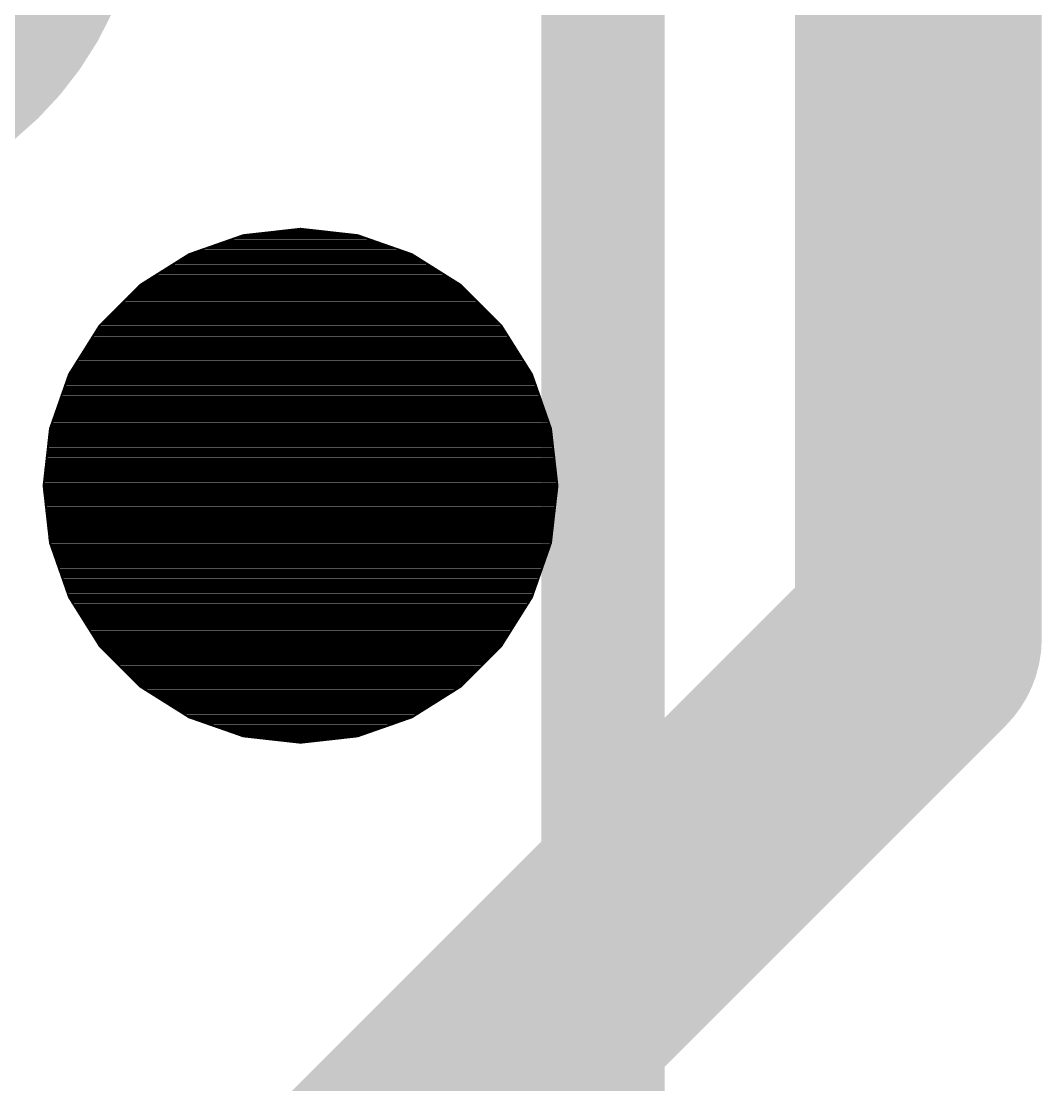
# Model space of a CAD drawing. Extents: x -41 to 66, y -18 to 51.
# Drawn here: x 17.911 to 19.172, y 7.039 to 8.353 of the extents above; entities that cross this region are included whole.
import ezdxf

# ---------------------------------------------------------------- set-up
doc = ezdxf.new("R2010")
doc.units = 0
for name, color, linetype in [('1', 12, 'CONTINUOUS'), ('16', 132, 'CONTINUOUS'), ('22', 40, 'CONTINUOUS')]:
    doc.layers.add(name, color=color, linetype=linetype)

msp = doc.modelspace()

# ---------------------------------------------------------------- linework, layer by layer
at = {"layer": '1', "const_width": 0.1524}
msp.add_lwpolyline([(18.63, 8.89), (18.63, 6.008)], dxfattribs=at)
at = {"layer": '16', "const_width": 0.3048}
for points in [[(19.0199, 9.21), (19.0199, 7.5899)], [(19.0199, 7.5899), (17.78, 6.35)]]:
    msp.add_lwpolyline(points, dxfattribs=at)
at = {"layer": '16', "const_width": 0.1524}
for points in [[(19.0738, 7.536, 1), (18.966, 7.6438)], [(18.9437, 7.5899, 1), (19.0961, 7.5899)]]:
    msp.add_lwpolyline(points, format="xyb", dxfattribs=at)
at = {"layer": '22'}
for points, const_width in [([(17.5768, 8.2137, 0.4145), (17.9578, 8.4947)], 0.2032), ([(18.2401, 8.0951, 1), (18.2401, 8.0938)], 0.0013), ([(18.2563, 8.0969, 1), (18.2562, 8.0956)], 0.0013), ([(18.2563, 8.0956, 1), (18.2562, 8.0969)], 0.0013), ([(18.2724, 8.0938, 1), (18.2724, 8.0951)], 0.0013), ([(18.1668, 8.0824, 1), (18.1668, 8.0811)], 0.0013), ([(18.1741, 8.0849, 1), (18.1741, 8.0836)], 0.0013), ([(18.1814, 8.0874, 1), (18.1814, 8.0862)], 0.0013), ([(18.1855, 8.0889, 1), (18.1857, 8.0877)], 0.0013), ([(18.1858, 8.0877, 1), (18.1854, 8.0889)], 0.0013), ([(18.195, 8.09, 1), (18.195, 8.0887)], 0.0013), ([(18.2176, 8.0925, 1), (18.2176, 8.0913)], 0.0013), ([(18.2949, 8.0913, 1), (18.2949, 8.0925)], 0.0013), ([(18.3175, 8.0887, 1), (18.3175, 8.09)], 0.0013), ([(18.3271, 8.0889, 1), (18.3267, 8.0877)], 0.0013), ([(18.3268, 8.0877, 1), (18.327, 8.0889)], 0.0013), ([(18.3311, 8.0862, 1), (18.3311, 8.0874)], 0.0013), ([(18.3384, 8.0836, 1), (18.3384, 8.0849)], 0.0013), ([(18.3456, 8.0811, 1), (18.3456, 8.0824)], 0.0013), ([(18.1233, 8.0671, 1), (18.1233, 8.0658)], 0.0013), ([(18.1305, 8.0697, 1), (18.1305, 8.0684)], 0.0013), ([(18.1378, 8.0722, 1), (18.1378, 8.0709)], 0.0013), ([(18.1451, 8.0747, 1), (18.1451, 8.0735)], 0.0013), ([(18.1523, 8.0773, 1), (18.1523, 8.076)], 0.0013), ([(18.1596, 8.0798, 1), (18.1596, 8.0786)], 0.0013), ([(18.3529, 8.0786, 1), (18.3529, 8.0798)], 0.0013), ([(18.3602, 8.076, 1), (18.3602, 8.0773)], 0.0013), ([(18.3674, 8.0735, 1), (18.3674, 8.0747)], 0.0013), ([(18.3747, 8.0709, 1), (18.3747, 8.0722)], 0.0013), ([(18.382, 8.0684, 1), (18.382, 8.0697)], 0.0013), ([(18.3892, 8.0658, 1), (18.3892, 8.0671)], 0.0013), ([(18.1009, 8.0544, 1), (18.1009, 8.0531)], 0.0013), ([(18.105, 8.057, 1), (18.105, 8.0557)], 0.0013), ([(18.109, 8.0595, 1), (18.109, 8.0582)], 0.0013), ([(18.1131, 8.062, 1), (18.1131, 8.0608)], 0.0013), ([(18.1171, 8.0646, 1), (18.1171, 8.0633)], 0.0013), ([(18.1183, 8.0654, 1), (18.1187, 8.0642)], 0.0013), ([(18.1188, 8.0643, 1), (18.1182, 8.0653)], 0.0013), ([(18.3943, 8.0653, 1), (18.3937, 8.0643)], 0.0013), ([(18.3938, 8.0642, 1), (18.3942, 8.0654)], 0.0013), ([(18.3954, 8.0633, 1), (18.3954, 8.0646)], 0.0013), ([(18.3994, 8.0608, 1), (18.3994, 8.062)], 0.0013), ([(18.4035, 8.0582, 1), (18.4035, 8.0595)], 0.0013), ([(18.4075, 8.0557, 1), (18.4075, 8.057)], 0.0013), ([(18.4116, 8.0531, 1), (18.4116, 8.0544)], 0.0013), ([(18.0807, 8.0417, 1), (18.0807, 8.0404)], 0.0013), ([(18.0848, 8.0443, 1), (18.0848, 8.043)], 0.0013), ([(18.0888, 8.0468, 1), (18.0888, 8.0455)], 0.0013), ([(18.0929, 8.0493, 1), (18.0929, 8.0481)], 0.0013), ([(18.0969, 8.0519, 1), (18.0969, 8.0506)], 0.0013), ([(18.4156, 8.0506, 1), (18.4156, 8.0519)], 0.0013), ([(18.4196, 8.0481, 1), (18.4196, 8.0493)], 0.0013), ([(18.4237, 8.0455, 1), (18.4237, 8.0468)], 0.0013), ([(18.4277, 8.043, 1), (18.4277, 8.0443)], 0.0013), ([(18.4318, 8.0404, 1), (18.4318, 8.0417)], 0.0013), ([(18.0587, 8.0265, 1), (18.0578, 8.0274)], 0.0013), ([(18.0605, 8.029, 1), (18.0605, 8.0277)], 0.0013), ([(18.0646, 8.0316, 1), (18.0646, 8.0303)], 0.0013), ([(18.0686, 8.0341, 1), (18.0686, 8.0328)], 0.0013), ([(18.0726, 8.0366, 1), (18.0726, 8.0354)], 0.0013), ([(18.0767, 8.0392, 1), (18.0767, 8.0379)], 0.0013), ([(18.4358, 8.0379, 1), (18.4358, 8.0392)], 0.0013), ([(18.4399, 8.0354, 1), (18.4399, 8.0366)], 0.0013), ([(18.4439, 8.0328, 1), (18.4439, 8.0341)], 0.0013), ([(18.4479, 8.0303, 1), (18.4479, 8.0316)], 0.0013), ([(18.452, 8.0277, 1), (18.452, 8.029)], 0.0013), ([(18.4547, 8.0274, 1), (18.4538, 8.0265)], 0.0013), ([(18.047, 8.0163, 1), (18.047, 8.015)], 0.0013), ([(18.0495, 8.0188, 1), (18.0495, 8.0176)], 0.0013), ([(18.0521, 8.0214, 1), (18.0521, 8.0201)], 0.0013), ([(18.0546, 8.0239, 1), (18.0546, 8.0227)], 0.0013), ([(18.0571, 8.0265, 1), (18.0571, 8.0252)], 0.0013), ([(18.058, 8.0275, 1), (18.0586, 8.0264)], 0.0013), ([(18.4539, 8.0264, 1), (18.4545, 8.0275)], 0.0013), ([(18.4554, 8.0252, 1), (18.4554, 8.0265)], 0.0013), ([(18.4579, 8.0227, 1), (18.4579, 8.0239)], 0.0013), ([(18.4604, 8.0201, 1), (18.4604, 8.0214)], 0.0013), ([(18.463, 8.0176, 1), (18.463, 8.0188)], 0.0013), ([(18.4655, 8.015, 1), (18.4655, 8.0163)], 0.0013), ([(18.0343, 8.0036, 1), (18.0343, 8.0023)], 0.0013), ([(18.0368, 8.0061, 1), (18.0368, 8.0049)], 0.0013), ([(18.0394, 8.0087, 1), (18.0394, 8.0074)], 0.0013), ([(18.0419, 8.0112, 1), (18.0419, 8.01)], 0.0013), ([(18.0444, 8.0138, 1), (18.0444, 8.0125)], 0.0013), ([(18.4681, 8.0125, 1), (18.4681, 8.0138)], 0.0013), ([(18.4706, 8.01, 1), (18.4706, 8.0112)], 0.0013), ([(18.4731, 8.0074, 1), (18.4731, 8.0087)], 0.0013), ([(18.4757, 8.0049, 1), (18.4757, 8.0061)], 0.0013), ([(18.4782, 8.0023, 1), (18.4782, 8.0036)], 0.0013), ([(18.019, 7.9884, 1), (18.019, 7.9871)], 0.0013), ([(18.0216, 7.9909, 1), (18.0216, 7.9896)], 0.0013), ([(18.0241, 7.9934, 1), (18.0241, 7.9922)], 0.0013), ([(18.0267, 7.996, 1), (18.0267, 7.9947)], 0.0013), ([(18.0292, 7.9985, 1), (18.0292, 7.9973)], 0.0013), ([(18.0317, 8.0011, 1), (18.0317, 7.9998)], 0.0013), ([(18.4808, 7.9998, 1), (18.4808, 8.0011)], 0.0013), ([(18.4833, 7.9973, 1), (18.4833, 7.9985)], 0.0013), ([(18.4858, 7.9947, 1), (18.4858, 7.996)], 0.0013), ([(18.4884, 7.9922, 1), (18.4884, 7.9934)], 0.0013), ([(18.4909, 7.9896, 1), (18.4909, 7.9909)], 0.0013), ([(18.4935, 7.9871, 1), (18.4935, 7.9884)], 0.0013), ([(18.007, 7.9757, 1), (18.007, 7.9744)], 0.0013), ([(18.0076, 7.9772, 1), (18.0085, 7.9763)], 0.0013), ([(18.0086, 7.9764, 1), (18.0075, 7.977)], 0.0013), ([(18.0089, 7.9782, 1), (18.0089, 7.9769)], 0.0013), ([(18.0114, 7.9807, 1), (18.0114, 7.9795)], 0.0013), ([(18.014, 7.9833, 1), (18.014, 7.982)], 0.0013), ([(18.0165, 7.9858, 1), (18.0165, 7.9845)], 0.0013), ([(18.496, 7.9845, 1), (18.496, 7.9858)], 0.0013), ([(18.4985, 7.982, 1), (18.4985, 7.9833)], 0.0013), ([(18.5011, 7.9795, 1), (18.5011, 7.9807)], 0.0013), ([(18.5036, 7.9769, 1), (18.5036, 7.9782)], 0.0013), ([(18.505, 7.977, 1), (18.5039, 7.9764)], 0.0013), ([(18.504, 7.9763, 1), (18.5049, 7.9772)], 0.0013), ([(18.5055, 7.9744, 1), (18.5055, 7.9757)], 0.0013), ([(17.999, 7.963, 1), (17.999, 7.9617)], 0.0013), ([(18.0006, 7.9655, 1), (18.0006, 7.9642)], 0.0013), ([(18.0022, 7.968, 1), (18.0022, 7.9668)], 0.0013), ([(18.0038, 7.9706, 1), (18.0038, 7.9693)], 0.0013), ([(18.0054, 7.9731, 1), (18.0054, 7.9718)], 0.0013), ([(18.5071, 7.9718, 1), (18.5071, 7.9731)], 0.0013), ([(18.5087, 7.9693, 1), (18.5087, 7.9706)], 0.0013), ([(18.5103, 7.9668, 1), (18.5103, 7.968)], 0.0013), ([(18.5119, 7.9642, 1), (18.5119, 7.9655)], 0.0013), ([(18.5135, 7.9617, 1), (18.5135, 7.963)], 0.0013), ([(17.991, 7.9503, 1), (17.991, 7.949)], 0.0013), ([(17.9926, 7.9528, 1), (17.9926, 7.9515)], 0.0013), ([(17.9942, 7.9553, 1), (17.9942, 7.9541)], 0.0013), ([(17.9958, 7.9579, 1), (17.9958, 7.9566)], 0.0013), ([(17.9974, 7.9604, 1), (17.9974, 7.9591)], 0.0013), ([(18.5151, 7.9591, 1), (18.5151, 7.9604)], 0.0013), ([(18.5167, 7.9566, 1), (18.5167, 7.9579)], 0.0013), ([(18.5183, 7.9541, 1), (18.5183, 7.9553)], 0.0013), ([(18.5199, 7.9515, 1), (18.5199, 7.9528)], 0.0013), ([(18.5215, 7.949, 1), (18.5215, 7.9503)], 0.0013), ([(17.983, 7.9375, 1), (17.983, 7.9363)], 0.0013), ([(17.9846, 7.9401, 1), (17.9846, 7.9388)], 0.0013), ([(17.9862, 7.9426, 1), (17.9862, 7.9414)], 0.0013), ([(17.9878, 7.9452, 1), (17.9878, 7.9439)], 0.0013), ([(17.9894, 7.9477, 1), (17.9894, 7.9464)], 0.0013), ([(18.5231, 7.9464, 1), (18.5231, 7.9477)], 0.0013), ([(18.5247, 7.9439, 1), (18.5247, 7.9452)], 0.0013), ([(18.5263, 7.9414, 1), (18.5263, 7.9426)], 0.0013), ([(18.5279, 7.9388, 1), (18.5279, 7.9401)], 0.0013), ([(18.5295, 7.9363, 1), (18.5295, 7.9375)], 0.0013), ([(17.975, 7.9248, 1), (17.975, 7.9236)], 0.0013), ([(17.9766, 7.9274, 1), (17.9766, 7.9261)], 0.0013), ([(17.9782, 7.9299, 1), (17.9782, 7.9287)], 0.0013), ([(17.9798, 7.9325, 1), (17.9798, 7.9312)], 0.0013), ([(17.9814, 7.935, 1), (17.9814, 7.9337)], 0.0013), ([(18.5311, 7.9337, 1), (18.5311, 7.935)], 0.0013), ([(18.5327, 7.9312, 1), (18.5327, 7.9325)], 0.0013), ([(18.5343, 7.9287, 1), (18.5343, 7.9299)], 0.0013), ([(18.5359, 7.9261, 1), (18.5359, 7.9274)], 0.0013), ([(18.5375, 7.9236, 1), (18.5375, 7.9248)], 0.0013), ([(17.9676, 7.9096, 1), (17.9676, 7.9083)], 0.0013), ([(17.9684, 7.9121, 1), (17.9684, 7.9109)], 0.0013), ([(17.9693, 7.9147, 1), (17.9693, 7.9134)], 0.0013), ([(17.9702, 7.9172, 1), (17.9702, 7.916)], 0.0013), ([(17.9708, 7.9163, 1), (17.9696, 7.9167)], 0.0013), ([(17.9697, 7.9168, 1), (17.9707, 7.9162)], 0.0013), ([(17.9718, 7.9198, 1), (17.9718, 7.9185)], 0.0013), ([(17.9734, 7.9223, 1), (17.9734, 7.921)], 0.0013), ([(18.5391, 7.921, 1), (18.5391, 7.9223)], 0.0013), ([(18.5407, 7.9185, 1), (18.5407, 7.9198)], 0.0013), ([(18.5429, 7.9167, 1), (18.5417, 7.9163)], 0.0013), ([(18.5418, 7.9162, 1), (18.5428, 7.9168)], 0.0013), ([(18.5423, 7.916, 1), (18.5423, 7.9172)], 0.0013), ([(18.5432, 7.9134, 1), (18.5432, 7.9147)], 0.0013), ([(18.5441, 7.9109, 1), (18.5441, 7.9121)], 0.0013), ([(18.5449, 7.9083, 1), (18.5449, 7.9096)], 0.0013), ([(17.9631, 7.8969, 1), (17.9631, 7.8956)], 0.0013), ([(17.964, 7.8994, 1), (17.964, 7.8982)], 0.0013), ([(17.9649, 7.902, 1), (17.9649, 7.9007)], 0.0013), ([(17.9658, 7.9045, 1), (17.9658, 7.9032)], 0.0013), ([(17.9667, 7.9071, 1), (17.9667, 7.9058)], 0.0013), ([(18.5458, 7.9058, 1), (18.5458, 7.9071)], 0.0013), ([(18.5467, 7.9032, 1), (18.5467, 7.9045)], 0.0013), ([(18.5476, 7.9007, 1), (18.5476, 7.902)], 0.0013), ([(18.5485, 7.8982, 1), (18.5485, 7.8994)], 0.0013), ([(18.5494, 7.8956, 1), (18.5494, 7.8969)], 0.0013), ([(17.9587, 7.8842, 1), (17.9587, 7.8829)], 0.0013), ([(17.9596, 7.8867, 1), (17.9596, 7.8855)], 0.0013), ([(17.9604, 7.8893, 1), (17.9604, 7.888)], 0.0013), ([(17.9613, 7.8918, 1), (17.9613, 7.8905)], 0.0013), ([(17.9622, 7.8944, 1), (17.9622, 7.8931)], 0.0013), ([(18.5503, 7.8931, 1), (18.5503, 7.8944)], 0.0013), ([(18.5512, 7.8905, 1), (18.5512, 7.8918)], 0.0013), ([(18.5521, 7.888, 1), (18.5521, 7.8893)], 0.0013), ([(18.5529, 7.8855, 1), (18.5529, 7.8867)], 0.0013), ([(18.5538, 7.8829, 1), (18.5538, 7.8842)], 0.0013), ([(17.9542, 7.8715, 1), (17.9542, 7.8702)], 0.0013), ([(17.9551, 7.874, 1), (17.9551, 7.8728)], 0.0013), ([(17.956, 7.8766, 1), (17.956, 7.8753)], 0.0013), ([(17.9569, 7.8791, 1), (17.9569, 7.8778)], 0.0013), ([(17.9578, 7.8817, 1), (17.9578, 7.8804)], 0.0013), ([(18.5547, 7.8804, 1), (18.5547, 7.8817)], 0.0013), ([(18.5556, 7.8778, 1), (18.5556, 7.8791)], 0.0013), ([(18.5565, 7.8753, 1), (18.5565, 7.8766)], 0.0013), ([(18.5574, 7.8728, 1), (18.5574, 7.874)], 0.0013), ([(18.5583, 7.8702, 1), (18.5583, 7.8715)], 0.0013), ([(17.9498, 7.8588, 1), (17.9498, 7.8575)], 0.0013), ([(17.9507, 7.8613, 1), (17.9507, 7.8601)], 0.0013), ([(17.9516, 7.8639, 1), (17.9516, 7.8626)], 0.0013), ([(17.9524, 7.8664, 1), (17.9524, 7.8651)], 0.0013), ([(17.9533, 7.869, 1), (17.9533, 7.8677)], 0.0013), ([(18.5592, 7.8677, 1), (18.5592, 7.869)], 0.0013), ([(18.5601, 7.8651, 1), (18.5601, 7.8664)], 0.0013), ([(18.5609, 7.8626, 1), (18.5609, 7.8639)], 0.0013), ([(18.5618, 7.8601, 1), (18.5618, 7.8613)], 0.0013), ([(18.5627, 7.8575, 1), (18.5627, 7.8588)], 0.0013), ([(17.9463, 7.8461, 1), (17.9463, 7.8448)], 0.0013), ([(17.9461, 7.8496, 1), (17.9473, 7.8492)], 0.0013), ([(17.9466, 7.8486, 1), (17.9466, 7.8474)], 0.0013), ([(17.9473, 7.8493, 1), (17.9461, 7.8495)], 0.0013), ([(17.9471, 7.8512, 1), (17.9471, 7.8499)], 0.0013), ([(17.948, 7.8537, 1), (17.948, 7.8524)], 0.0013), ([(17.9489, 7.8562, 1), (17.9489, 7.855)], 0.0013), ([(18.5636, 7.855, 1), (18.5636, 7.8562)], 0.0013), ([(18.5645, 7.8524, 1), (18.5645, 7.8537)], 0.0013), ([(18.5664, 7.8495, 1), (18.5652, 7.8493)], 0.0013), ([(18.5652, 7.8492, 1), (18.5664, 7.8496)], 0.0013), ([(18.5654, 7.8499, 1), (18.5654, 7.8512)], 0.0013), ([(18.5659, 7.8474, 1), (18.5659, 7.8486)], 0.0013), ([(18.5662, 7.8448, 1), (18.5662, 7.8461)], 0.0013), ([(17.9445, 7.8308, 1), (17.9445, 7.8296)], 0.0013), ([(17.9448, 7.8334, 1), (17.9448, 7.8321)], 0.0013), ([(17.9451, 7.8359, 1), (17.9451, 7.8347)], 0.0013), ([(17.9454, 7.8385, 1), (17.9454, 7.8372)], 0.0013), ([(17.9457, 7.841, 1), (17.9457, 7.8397)], 0.0013), ([(17.946, 7.8435, 1), (17.946, 7.8423)], 0.0013), ([(18.5665, 7.8423, 1), (18.5665, 7.8435)], 0.0013), ([(18.5668, 7.8397, 1), (18.5668, 7.841)], 0.0013), ([(18.5671, 7.8372, 1), (18.5671, 7.8385)], 0.0013), ([(18.5674, 7.8347, 1), (18.5674, 7.8359)], 0.0013), ([(18.5677, 7.8321, 1), (18.5677, 7.8334)], 0.0013), ([(18.5679, 7.8296, 1), (18.5679, 7.8308)], 0.0013), ([(17.9431, 7.8181, 1), (17.9431, 7.8169)], 0.0013), ([(17.9434, 7.8207, 1), (17.9434, 7.8194)], 0.0013), ([(17.9437, 7.8232, 1), (17.9437, 7.8219)], 0.0013), ([(17.944, 7.8258, 1), (17.944, 7.8245)], 0.0013), ([(17.9443, 7.8283, 1), (17.9443, 7.827)], 0.0013), ([(18.5682, 7.827, 1), (18.5682, 7.8283)], 0.0013), ([(18.5685, 7.8245, 1), (18.5685, 7.8258)], 0.0013), ([(18.5688, 7.8219, 1), (18.5688, 7.8232)], 0.0013), ([(18.5691, 7.8194, 1), (18.5691, 7.8207)], 0.0013), ([(18.5694, 7.8169, 1), (18.5694, 7.8181)], 0.0013), ([(17.9417, 7.8054, 1), (17.9417, 7.8042)], 0.0013), ([(17.942, 7.808, 1), (17.942, 7.8067)], 0.0013), ([(17.9423, 7.8105, 1), (17.9423, 7.8092)], 0.0013), ([(17.9425, 7.8131, 1), (17.9425, 7.8118)], 0.0013), ([(17.9428, 7.8156, 1), (17.9428, 7.8143)], 0.0013), ([(18.5697, 7.8143, 1), (18.5697, 7.8156)], 0.0013), ([(18.57, 7.8118, 1), (18.57, 7.8131)], 0.0013), ([(18.5702, 7.8092, 1), (18.5702, 7.8105)], 0.0013), ([(18.5705, 7.8067, 1), (18.5705, 7.808)], 0.0013), ([(18.5708, 7.8042, 1), (18.5708, 7.8054)], 0.0013), ([(17.9403, 7.7927, 1), (17.9403, 7.7915)], 0.0013), ([(17.9405, 7.7953, 1), (17.9405, 7.794)], 0.0013), ([(17.9408, 7.7978, 1), (17.9408, 7.7965)], 0.0013), ([(17.9411, 7.8004, 1), (17.9411, 7.7991)], 0.0013), ([(17.9414, 7.8029, 1), (17.9414, 7.8016)], 0.0013), ([(18.5711, 7.8016, 1), (18.5711, 7.8029)], 0.0013), ([(18.5714, 7.7991, 1), (18.5714, 7.8004)], 0.0013), ([(18.5717, 7.7965, 1), (18.5717, 7.7978)], 0.0013), ([(18.572, 7.794, 1), (18.572, 7.7953)], 0.0013), ([(18.5722, 7.7915, 1), (18.5722, 7.7927)], 0.0013), ([(17.9394, 7.7788, 1), (17.9381, 7.7787)], 0.0013), ([(17.9381, 7.7788, 1), (17.9394, 7.7787)], 0.0013), ([(17.9388, 7.78, 1), (17.9388, 7.7788)], 0.0013), ([(17.9391, 7.7826, 1), (17.9391, 7.7813)], 0.0013), ([(17.9394, 7.7851, 1), (17.9394, 7.7838)], 0.0013), ([(17.9397, 7.7877, 1), (17.9397, 7.7864)], 0.0013), ([(17.94, 7.7902, 1), (17.94, 7.7889)], 0.0013), ([(18.5725, 7.7889, 1), (18.5725, 7.7902)], 0.0013), ([(18.5728, 7.7864, 1), (18.5728, 7.7877)], 0.0013), ([(18.5731, 7.7838, 1), (18.5731, 7.7851)], 0.0013), ([(18.5744, 7.7787, 1), (18.5731, 7.7788)], 0.0013), ([(18.5731, 7.7787, 1), (18.5744, 7.7788)], 0.0013), ([(18.5734, 7.7813, 1), (18.5734, 7.7826)], 0.0013), ([(18.5737, 7.7788, 1), (18.5737, 7.78)], 0.0013), ([(17.939, 7.7775, 1), (17.939, 7.7762)], 0.0013), ([(17.9393, 7.7749, 1), (17.9393, 7.7737)], 0.0013), ([(17.9395, 7.7724, 1), (17.9395, 7.7711)], 0.0013), ([(17.9398, 7.7699, 1), (17.9398, 7.7686)], 0.0013), ([(17.9401, 7.7673, 1), (17.9401, 7.7661)], 0.0013), ([(17.9404, 7.7648, 1), (17.9404, 7.7635)], 0.0013), ([(18.5721, 7.7635, 1), (18.5721, 7.7648)], 0.0013), ([(18.5724, 7.7661, 1), (18.5724, 7.7673)], 0.0013), ([(18.5727, 7.7686, 1), (18.5727, 7.7699)], 0.0013), ([(18.573, 7.7711, 1), (18.573, 7.7724)], 0.0013), ([(18.5733, 7.7737, 1), (18.5733, 7.7749)], 0.0013), ([(18.5735, 7.7762, 1), (18.5735, 7.7775)], 0.0013), ([(17.9407, 7.7622, 1), (17.9407, 7.761)], 0.0013), ([(17.941, 7.7597, 1), (17.941, 7.7584)], 0.0013), ([(17.9413, 7.7572, 1), (17.9413, 7.7559)], 0.0013), ([(17.9415, 7.7546, 1), (17.9415, 7.7534)], 0.0013), ([(17.9418, 7.7521, 1), (17.9418, 7.7508)], 0.0013), ([(18.5707, 7.7508, 1), (18.5707, 7.7521)], 0.0013), ([(18.571, 7.7534, 1), (18.571, 7.7546)], 0.0013), ([(18.5712, 7.7559, 1), (18.5712, 7.7572)], 0.0013), ([(18.5715, 7.7584, 1), (18.5715, 7.7597)], 0.0013), ([(18.5718, 7.761, 1), (18.5718, 7.7622)], 0.0013), ([(17.9421, 7.7495, 1), (17.9421, 7.7483)], 0.0013), ([(17.9424, 7.747, 1), (17.9424, 7.7457)], 0.0013), ([(17.9427, 7.7445, 1), (17.9427, 7.7432)], 0.0013), ([(17.943, 7.7419, 1), (17.943, 7.7406)], 0.0013), ([(17.9433, 7.7394, 1), (17.9433, 7.7381)], 0.0013), ([(18.5692, 7.7381, 1), (18.5692, 7.7394)], 0.0013), ([(18.5695, 7.7406, 1), (18.5695, 7.7419)], 0.0013), ([(18.5698, 7.7432, 1), (18.5698, 7.7445)], 0.0013), ([(18.5701, 7.7457, 1), (18.5701, 7.747)], 0.0013), ([(18.5704, 7.7483, 1), (18.5704, 7.7495)], 0.0013), ([(17.9435, 7.7368, 1), (17.9435, 7.7356)], 0.0013), ([(17.9438, 7.7343, 1), (17.9438, 7.733)], 0.0013), ([(17.9441, 7.7318, 1), (17.9441, 7.7305)], 0.0013), ([(17.9444, 7.7292, 1), (17.9444, 7.7279)], 0.0013), ([(17.9447, 7.7267, 1), (17.9447, 7.7254)], 0.0013), ([(18.5678, 7.7254, 1), (18.5678, 7.7267)], 0.0013), ([(18.5681, 7.7279, 1), (18.5681, 7.7292)], 0.0013), ([(18.5684, 7.7305, 1), (18.5684, 7.7318)], 0.0013), ([(18.5687, 7.733, 1), (18.5687, 7.7343)], 0.0013), ([(18.569, 7.7356, 1), (18.569, 7.7368)], 0.0013), ([(17.945, 7.7241, 1), (17.945, 7.7229)], 0.0013), ([(17.9453, 7.7216, 1), (17.9453, 7.7203)], 0.0013), ([(17.9455, 7.7191, 1), (17.9455, 7.7178)], 0.0013), ([(17.9458, 7.7165, 1), (17.9458, 7.7152)], 0.0013), ([(17.9461, 7.714, 1), (17.9461, 7.7127)], 0.0013), ([(18.5664, 7.7127, 1), (18.5664, 7.714)], 0.0013), ([(18.5667, 7.7152, 1), (18.5667, 7.7165)], 0.0013), ([(18.567, 7.7178, 1), (18.567, 7.7191)], 0.0013), ([(18.5672, 7.7203, 1), (18.5672, 7.7216)], 0.0013), ([(18.5675, 7.7229, 1), (18.5675, 7.7241)], 0.0013), ([(17.9464, 7.7114, 1), (17.9464, 7.7102)], 0.0013), ([(17.9467, 7.7089, 1), (17.9467, 7.7076)], 0.0013), ([(17.9473, 7.7083, 1), (17.9461, 7.7079)], 0.0013), ([(17.9461, 7.708, 1), (17.9473, 7.7082)], 0.0013), ([(17.9475, 7.7064, 1), (17.9475, 7.7051)], 0.0013), ([(17.9484, 7.7038, 1), (17.9484, 7.7025)], 0.0013), ([(17.9493, 7.7013, 1), (17.9493, 7.7)], 0.0013), ([(18.5632, 7.7, 1), (18.5632, 7.7013)], 0.0013), ([(18.5641, 7.7025, 1), (18.5641, 7.7038)], 0.0013), ([(18.565, 7.7051, 1), (18.565, 7.7064)], 0.0013), ([(18.5652, 7.7082, 1), (18.5664, 7.708)], 0.0013), ([(18.5664, 7.7079, 1), (18.5652, 7.7083)], 0.0013), ([(18.5658, 7.7076, 1), (18.5658, 7.7089)], 0.0013), ([(18.5661, 7.7102, 1), (18.5661, 7.7114)], 0.0013), ([(17.9502, 7.6987, 1), (17.9502, 7.6975)], 0.0013), ([(17.9511, 7.6962, 1), (17.9511, 7.6949)], 0.0013), ([(17.952, 7.6936, 1), (17.952, 7.6924)], 0.0013), ([(17.9529, 7.6911, 1), (17.9529, 7.6898)], 0.0013), ([(17.9538, 7.6886, 1), (17.9538, 7.6873)], 0.0013), ([(17.9547, 7.686, 1), (17.9547, 7.6848)], 0.0013), ([(18.5578, 7.6848, 1), (18.5578, 7.686)], 0.0013), ([(18.5587, 7.6873, 1), (18.5587, 7.6886)], 0.0013), ([(18.5596, 7.6898, 1), (18.5596, 7.6911)], 0.0013), ([(18.5605, 7.6924, 1), (18.5605, 7.6936)], 0.0013), ([(18.5614, 7.6949, 1), (18.5614, 7.6962)], 0.0013), ([(18.5623, 7.6975, 1), (18.5623, 7.6987)], 0.0013), ([(17.9555, 7.6835, 1), (17.9555, 7.6822)], 0.0013), ([(17.9564, 7.6809, 1), (17.9564, 7.6797)], 0.0013), ([(17.9573, 7.6784, 1), (17.9573, 7.6771)], 0.0013), ([(17.9582, 7.6759, 1), (17.9582, 7.6746)], 0.0013), ([(17.9591, 7.6733, 1), (17.9591, 7.6721)], 0.0013), ([(18.5534, 7.6721, 1), (18.5534, 7.6733)], 0.0013), ([(18.5543, 7.6746, 1), (18.5543, 7.6759)], 0.0013), ([(18.5552, 7.6771, 1), (18.5552, 7.6784)], 0.0013), ([(18.5561, 7.6797, 1), (18.5561, 7.6809)], 0.0013), ([(18.557, 7.6822, 1), (18.557, 7.6835)], 0.0013), ([(17.96, 7.6708, 1), (17.96, 7.6695)], 0.0013), ([(17.9609, 7.6682, 1), (17.9609, 7.667)], 0.0013), ([(17.9618, 7.6657, 1), (17.9618, 7.6644)], 0.0013), ([(17.9627, 7.6632, 1), (17.9627, 7.6619)], 0.0013), ([(17.9636, 7.6606, 1), (17.9636, 7.6593)], 0.0013), ([(18.549, 7.6593, 1), (18.549, 7.6606)], 0.0013), ([(18.5498, 7.6619, 1), (18.5498, 7.6632)], 0.0013), ([(18.5507, 7.6644, 1), (18.5507, 7.6657)], 0.0013), ([(18.5516, 7.667, 1), (18.5516, 7.6682)], 0.0013), ([(18.5525, 7.6695, 1), (18.5525, 7.6708)], 0.0013), ([(17.9644, 7.6581, 1), (17.9644, 7.6568)], 0.0013), ([(17.9653, 7.6555, 1), (17.9653, 7.6543)], 0.0013), ([(17.9662, 7.653, 1), (17.9662, 7.6517)], 0.0013), ([(17.9671, 7.6505, 1), (17.9671, 7.6492)], 0.0013), ([(17.968, 7.6479, 1), (17.968, 7.6466)], 0.0013), ([(18.5445, 7.6466, 1), (18.5445, 7.6479)], 0.0013), ([(18.5454, 7.6492, 1), (18.5454, 7.6505)], 0.0013), ([(18.5463, 7.6517, 1), (18.5463, 7.653)], 0.0013), ([(18.5472, 7.6543, 1), (18.5472, 7.6555)], 0.0013), ([(18.5481, 7.6568, 1), (18.5481, 7.6581)], 0.0013), ([(17.9689, 7.6454, 1), (17.9689, 7.6441)], 0.0013), ([(17.9698, 7.6428, 1), (17.9698, 7.6416)], 0.0013), ([(17.9696, 7.6408, 1), (17.9708, 7.6412)], 0.0013), ([(17.9707, 7.6413, 1), (17.9697, 7.6407)], 0.0013), ([(17.971, 7.6403, 1), (17.971, 7.639)], 0.0013), ([(17.9726, 7.6378, 1), (17.9726, 7.6365)], 0.0013), ([(17.9742, 7.6352, 1), (17.9742, 7.6339)], 0.0013), ([(18.5383, 7.6339, 1), (18.5383, 7.6352)], 0.0013), ([(18.5399, 7.6365, 1), (18.5399, 7.6378)], 0.0013), ([(18.5415, 7.639, 1), (18.5415, 7.6403)], 0.0013), ([(18.5417, 7.6412, 1), (18.5429, 7.6408)], 0.0013), ([(18.5428, 7.6407, 1), (18.5418, 7.6413)], 0.0013), ([(18.5427, 7.6416, 1), (18.5427, 7.6428)], 0.0013), ([(18.5436, 7.6441, 1), (18.5436, 7.6454)], 0.0013), ([(17.9758, 7.6327, 1), (17.9758, 7.6314)], 0.0013), ([(17.9774, 7.6301, 1), (17.9774, 7.6289)], 0.0013), ([(17.979, 7.6276, 1), (17.979, 7.6263)], 0.0013), ([(17.9806, 7.6251, 1), (17.9806, 7.6238)], 0.0013), ([(17.9822, 7.6225, 1), (17.9822, 7.6212)], 0.0013), ([(18.5303, 7.6212, 1), (18.5303, 7.6225)], 0.0013), ([(18.5319, 7.6238, 1), (18.5319, 7.6251)], 0.0013), ([(18.5335, 7.6263, 1), (18.5335, 7.6276)], 0.0013), ([(18.5351, 7.6289, 1), (18.5351, 7.6301)], 0.0013), ([(18.5367, 7.6314, 1), (18.5367, 7.6327)], 0.0013), ([(17.9838, 7.62, 1), (17.9838, 7.6187)], 0.0013), ([(17.9854, 7.6174, 1), (17.9854, 7.6162)], 0.0013), ([(17.987, 7.6149, 1), (17.987, 7.6136)], 0.0013), ([(17.9886, 7.6123, 1), (17.9886, 7.6111)], 0.0013), ([(17.9902, 7.6098, 1), (17.9902, 7.6085)], 0.0013), ([(17.9918, 7.6073, 1), (17.9918, 7.606)], 0.0013), ([(18.5207, 7.606, 1), (18.5207, 7.6073)], 0.0013), ([(18.5223, 7.6085, 1), (18.5223, 7.6098)], 0.0013), ([(18.5239, 7.6111, 1), (18.5239, 7.6123)], 0.0013), ([(18.5255, 7.6136, 1), (18.5255, 7.6149)], 0.0013), ([(18.5271, 7.6162, 1), (18.5271, 7.6174)], 0.0013), ([(18.5287, 7.6187, 1), (18.5287, 7.62)], 0.0013), ([(17.9934, 7.6047, 1), (17.9934, 7.6035)], 0.0013), ([(17.995, 7.6022, 1), (17.995, 7.6009)], 0.0013), ([(17.9966, 7.5996, 1), (17.9966, 7.5984)], 0.0013), ([(17.9982, 7.5971, 1), (17.9982, 7.5958)], 0.0013), ([(17.9998, 7.5946, 1), (17.9998, 7.5933)], 0.0013), ([(18.5127, 7.5933, 1), (18.5127, 7.5946)], 0.0013), ([(18.5143, 7.5958, 1), (18.5143, 7.5971)], 0.0013), ([(18.5159, 7.5984, 1), (18.5159, 7.5996)], 0.0013), ([(18.5175, 7.6009, 1), (18.5175, 7.6022)], 0.0013), ([(18.5191, 7.6035, 1), (18.5191, 7.6047)], 0.0013), ([(18.0014, 7.592, 1), (18.0014, 7.5908)], 0.0013), ([(18.003, 7.5895, 1), (18.003, 7.5882)], 0.0013), ([(18.0046, 7.5869, 1), (18.0046, 7.5857)], 0.0013), ([(18.0062, 7.5844, 1), (18.0062, 7.5831)], 0.0013), ([(18.0077, 7.5819, 1), (18.0077, 7.5806)], 0.0013), ([(18.0085, 7.5812, 1), (18.0076, 7.5803)], 0.0013), ([(18.0075, 7.5805, 1), (18.0086, 7.5811)], 0.0013), ([(18.5039, 7.5811, 1), (18.505, 7.5805)], 0.0013), ([(18.5049, 7.5803, 1), (18.504, 7.5812)], 0.0013), ([(18.5048, 7.5806, 1), (18.5048, 7.5819)], 0.0013), ([(18.5064, 7.5831, 1), (18.5064, 7.5844)], 0.0013), ([(18.5079, 7.5857, 1), (18.5079, 7.5869)], 0.0013), ([(18.5095, 7.5882, 1), (18.5095, 7.5895)], 0.0013), ([(18.5111, 7.5908, 1), (18.5111, 7.592)], 0.0013), ([(18.0101, 7.5793, 1), (18.0101, 7.578)], 0.0013), ([(18.0127, 7.5768, 1), (18.0127, 7.5755)], 0.0013), ([(18.0152, 7.5742, 1), (18.0152, 7.573)], 0.0013), ([(18.0177, 7.5717, 1), (18.0177, 7.5704)], 0.0013), ([(18.0203, 7.5692, 1), (18.0203, 7.5679)], 0.0013), ([(18.4922, 7.5679, 1), (18.4922, 7.5692)], 0.0013), ([(18.4948, 7.5704, 1), (18.4948, 7.5717)], 0.0013), ([(18.4973, 7.573, 1), (18.4973, 7.5742)], 0.0013), ([(18.4998, 7.5755, 1), (18.4998, 7.5768)], 0.0013), ([(18.5024, 7.578, 1), (18.5024, 7.5793)], 0.0013), ([(18.0228, 7.5666, 1), (18.0228, 7.5653)], 0.0013), ([(18.0254, 7.5641, 1), (18.0254, 7.5628)], 0.0013), ([(18.0279, 7.5615, 1), (18.0279, 7.5603)], 0.0013), ([(18.0305, 7.559, 1), (18.0305, 7.5577)], 0.0013), ([(18.033, 7.5565, 1), (18.033, 7.5552)], 0.0013), ([(18.4795, 7.5552, 1), (18.4795, 7.5565)], 0.0013), ([(18.4821, 7.5577, 1), (18.4821, 7.559)], 0.0013), ([(18.4846, 7.5603, 1), (18.4846, 7.5615)], 0.0013), ([(18.4871, 7.5628, 1), (18.4871, 7.5641)], 0.0013), ([(18.4897, 7.5653, 1), (18.4897, 7.5666)], 0.0013), ([(18.0355, 7.5539, 1), (18.0355, 7.5526)], 0.0013), ([(18.0381, 7.5514, 1), (18.0381, 7.5501)], 0.0013), ([(18.0406, 7.5488, 1), (18.0406, 7.5476)], 0.0013), ([(18.0432, 7.5463, 1), (18.0432, 7.545)], 0.0013), ([(18.0457, 7.5438, 1), (18.0457, 7.5425)], 0.0013), ([(18.4668, 7.5425, 1), (18.4668, 7.5438)], 0.0013), ([(18.4693, 7.545, 1), (18.4693, 7.5463)], 0.0013), ([(18.4719, 7.5476, 1), (18.4719, 7.5488)], 0.0013), ([(18.4744, 7.5501, 1), (18.4744, 7.5514)], 0.0013), ([(18.477, 7.5526, 1), (18.477, 7.5539)], 0.0013), ([(18.0482, 7.5412, 1), (18.0482, 7.5399)], 0.0013), ([(18.0508, 7.5387, 1), (18.0508, 7.5374)], 0.0013), ([(18.0533, 7.5361, 1), (18.0533, 7.5349)], 0.0013), ([(18.0559, 7.5336, 1), (18.0559, 7.5323)], 0.0013), ([(18.0586, 7.5311, 1), (18.058, 7.53)], 0.0013), ([(18.0585, 7.531, 1), (18.0585, 7.5298)], 0.0013), ([(18.0578, 7.5301, 1), (18.0587, 7.531)], 0.0013), ([(18.0625, 7.5285, 1), (18.0625, 7.5272)], 0.0013), ([(18.45, 7.5272, 1), (18.45, 7.5285)], 0.0013), ([(18.4538, 7.531, 1), (18.4547, 7.5301)], 0.0013), ([(18.4545, 7.53, 1), (18.4539, 7.5311)], 0.0013), ([(18.454, 7.5298, 1), (18.454, 7.531)], 0.0013), ([(18.4566, 7.5323, 1), (18.4566, 7.5336)], 0.0013), ([(18.4592, 7.5349, 1), (18.4592, 7.5361)], 0.0013), ([(18.4617, 7.5374, 1), (18.4617, 7.5387)], 0.0013), ([(18.4643, 7.5399, 1), (18.4643, 7.5412)], 0.0013), ([(18.0665, 7.526, 1), (18.0665, 7.5247)], 0.0013), ([(18.0706, 7.5234, 1), (18.0706, 7.5222)], 0.0013), ([(18.0746, 7.5209, 1), (18.0746, 7.5196)], 0.0013), ([(18.0787, 7.5183, 1), (18.0787, 7.5171)], 0.0013), ([(18.0827, 7.5158, 1), (18.0827, 7.5145)], 0.0013), ([(18.4298, 7.5145, 1), (18.4298, 7.5158)], 0.0013), ([(18.4338, 7.5171, 1), (18.4338, 7.5183)], 0.0013), ([(18.4379, 7.5196, 1), (18.4379, 7.5209)], 0.0013), ([(18.4419, 7.5222, 1), (18.4419, 7.5234)], 0.0013), ([(18.446, 7.5247, 1), (18.446, 7.526)], 0.0013), ([(18.0868, 7.5133, 1), (18.0868, 7.512)], 0.0013), ([(18.0908, 7.5107, 1), (18.0908, 7.5095)], 0.0013), ([(18.0949, 7.5082, 1), (18.0949, 7.5069)], 0.0013), ([(18.0989, 7.5056, 1), (18.0989, 7.5044)], 0.0013), ([(18.1029, 7.5031, 1), (18.1029, 7.5018)], 0.0013), ([(18.4096, 7.5018, 1), (18.4096, 7.5031)], 0.0013), ([(18.4136, 7.5044, 1), (18.4136, 7.5056)], 0.0013), ([(18.4177, 7.5069, 1), (18.4177, 7.5082)], 0.0013), ([(18.4217, 7.5095, 1), (18.4217, 7.5107)], 0.0013), ([(18.4257, 7.512, 1), (18.4257, 7.5133)], 0.0013), ([(18.107, 7.5006, 1), (18.107, 7.4993)], 0.0013), ([(18.111, 7.498, 1), (18.111, 7.4967)], 0.0013), ([(18.1151, 7.4955, 1), (18.1151, 7.4942)], 0.0013), ([(18.1187, 7.4933, 1), (18.1183, 7.4921)], 0.0013), ([(18.1182, 7.4922, 1), (18.1188, 7.4932)], 0.0013), ([(18.1196, 7.4929, 1), (18.1196, 7.4917)], 0.0013), ([(18.1269, 7.4904, 1), (18.1269, 7.4891)], 0.0013), ([(18.3856, 7.4891, 1), (18.3856, 7.4904)], 0.0013), ([(18.3929, 7.4917, 1), (18.3929, 7.4929)], 0.0013), ([(18.3937, 7.4932, 1), (18.3943, 7.4922)], 0.0013), ([(18.3942, 7.4921, 1), (18.3938, 7.4933)], 0.0013), ([(18.3974, 7.4942, 1), (18.3974, 7.4955)], 0.0013), ([(18.4015, 7.4967, 1), (18.4015, 7.498)], 0.0013), ([(18.4055, 7.4993, 1), (18.4055, 7.5006)], 0.0013), ([(18.1341, 7.4879, 1), (18.1341, 7.4866)], 0.0013), ([(18.1414, 7.4853, 1), (18.1414, 7.484)], 0.0013), ([(18.1486, 7.4828, 1), (18.1486, 7.4815)], 0.0013), ([(18.1559, 7.4802, 1), (18.1559, 7.479)], 0.0013), ([(18.1632, 7.4777, 1), (18.1632, 7.4764)], 0.0013), ([(18.3493, 7.4764, 1), (18.3493, 7.4777)], 0.0013), ([(18.3566, 7.479, 1), (18.3566, 7.4802)], 0.0013), ([(18.3639, 7.4815, 1), (18.3639, 7.4828)], 0.0013), ([(18.3711, 7.484, 1), (18.3711, 7.4853)], 0.0013), ([(18.3784, 7.4866, 1), (18.3784, 7.4879)], 0.0013), ([(18.1704, 7.4752, 1), (18.1704, 7.4739)], 0.0013), ([(18.1777, 7.4726, 1), (18.1777, 7.4713)], 0.0013), ([(18.185, 7.4701, 1), (18.185, 7.4688)], 0.0013), ([(18.1857, 7.4698, 1), (18.1855, 7.4686)], 0.0013), ([(18.1854, 7.4686, 1), (18.1858, 7.4698)], 0.0013), ([(18.2061, 7.4675, 1), (18.2061, 7.4663)], 0.0013), ([(18.2287, 7.465, 1), (18.2287, 7.4637)], 0.0013), ([(18.2838, 7.4637, 1), (18.2838, 7.465)], 0.0013), ([(18.3064, 7.4663, 1), (18.3064, 7.4675)], 0.0013), ([(18.3267, 7.4698, 1), (18.3271, 7.4686)], 0.0013), ([(18.327, 7.4686, 1), (18.3268, 7.4698)], 0.0013), ([(18.3276, 7.4688, 1), (18.3276, 7.4701)], 0.0013), ([(18.3348, 7.4713, 1), (18.3348, 7.4726)], 0.0013), ([(18.3421, 7.4739, 1), (18.3421, 7.4752)], 0.0013), ([(18.2512, 7.4625, 1), (18.2512, 7.4612)], 0.0013), ([(18.2562, 7.4619, 1), (18.2563, 7.4606)], 0.0013), ([(18.2562, 7.4606, 1), (18.2563, 7.4619)], 0.0013), ([(18.2613, 7.4612, 1), (18.2613, 7.4625)], 0.0013)]:
    msp.add_lwpolyline(points, format="xyb", dxfattribs=dict(at, const_width=const_width))
at = {"layer": '22', "const_width": 0.0025}
for points in [[(18.1856, 8.0883), (18.2563, 8.0962)], [(18.2401, 8.0944), (18.2724, 8.0944)], [(18.2563, 8.0962), (18.3269, 8.0883)], [(18.1185, 8.0648), (18.1856, 8.0883)], [(18.1668, 8.0817), (18.3456, 8.0817)], [(18.1741, 8.0843), (18.3384, 8.0843)], [(18.1814, 8.0868), (18.3311, 8.0868)], [(18.195, 8.0893), (18.3175, 8.0893)], [(18.2176, 8.0919), (18.2949, 8.0919)], [(18.3269, 8.0883), (18.394, 8.0648)], [(18.1233, 8.0665), (18.3892, 8.0665)], [(18.1305, 8.069), (18.382, 8.069)], [(18.1378, 8.0716), (18.3747, 8.0716)], [(18.1451, 8.0741), (18.3674, 8.0741)], [(18.1523, 8.0766), (18.3602, 8.0766)], [(18.1596, 8.0792), (18.3529, 8.0792)], [(18.0583, 8.027), (18.1185, 8.0648)], [(18.1009, 8.0538), (18.4116, 8.0538)], [(18.105, 8.0563), (18.4075, 8.0563)], [(18.109, 8.0589), (18.4035, 8.0589)], [(18.1131, 8.0614), (18.3994, 8.0614)], [(18.1171, 8.0639), (18.3954, 8.0639)], [(18.394, 8.0648), (18.4542, 8.027)], [(18.0807, 8.0411), (18.4318, 8.0411)], [(18.0848, 8.0436), (18.4277, 8.0436)], [(18.0888, 8.0462), (18.4237, 8.0462)], [(18.0929, 8.0487), (18.4196, 8.0487)], [(18.0969, 8.0512), (18.4156, 8.0512)], [(18.008, 7.9767), (18.0583, 8.027)], [(18.0605, 8.0284), (18.452, 8.0284)], [(18.0646, 8.0309), (18.4479, 8.0309)], [(18.0686, 8.0335), (18.4439, 8.0335)], [(18.0726, 8.036), (18.4399, 8.036)], [(18.0767, 8.0385), (18.4358, 8.0385)], [(18.4542, 8.027), (18.5045, 7.9767)], [(18.047, 8.0157), (18.4655, 8.0157)], [(18.0495, 8.0182), (18.463, 8.0182)], [(18.0521, 8.0208), (18.4604, 8.0208)], [(18.0546, 8.0233), (18.4579, 8.0233)], [(18.0571, 8.0258), (18.4554, 8.0258)], [(18.0343, 8.003), (18.4782, 8.003)], [(18.0368, 8.0055), (18.4757, 8.0055)], [(18.0394, 8.0081), (18.4731, 8.0081)], [(18.0419, 8.0106), (18.4706, 8.0106)], [(18.0444, 8.0131), (18.4681, 8.0131)], [(18.019, 7.9877), (18.4935, 7.9877)], [(18.0216, 7.9903), (18.4909, 7.9903)], [(18.0241, 7.9928), (18.4884, 7.9928)], [(18.0267, 7.9953), (18.4858, 7.9953)], [(18.0292, 7.9979), (18.4833, 7.9979)], [(18.0317, 8.0004), (18.4808, 8.0004)], [(17.9702, 7.9165), (18.008, 7.9767)], [(18.007, 7.975), (18.5055, 7.975)], [(18.0089, 7.9776), (18.5036, 7.9776)], [(18.0114, 7.9801), (18.5011, 7.9801)], [(18.014, 7.9826), (18.4985, 7.9826)], [(18.0165, 7.9852), (18.496, 7.9852)], [(18.5045, 7.9767), (18.5423, 7.9165)], [(17.999, 7.9623), (18.5135, 7.9623)], [(18.0006, 7.9649), (18.5119, 7.9649)], [(18.0022, 7.9674), (18.5103, 7.9674)], [(18.0038, 7.9699), (18.5087, 7.9699)], [(18.0054, 7.9725), (18.5071, 7.9725)], [(17.991, 7.9496), (18.5215, 7.9496)], [(17.9926, 7.9522), (18.5199, 7.9522)], [(17.9942, 7.9547), (18.5183, 7.9547)], [(17.9958, 7.9572), (18.5167, 7.9572)], [(17.9974, 7.9598), (18.5151, 7.9598)], [(17.983, 7.9369), (18.5295, 7.9369)], [(17.9846, 7.9395), (18.5279, 7.9395)], [(17.9862, 7.942), (18.5263, 7.942)], [(17.9878, 7.9445), (18.5247, 7.9445)], [(17.9894, 7.9471), (18.5231, 7.9471)], [(17.975, 7.9242), (18.5375, 7.9242)], [(17.9766, 7.9268), (18.5359, 7.9268)], [(17.9782, 7.9293), (18.5343, 7.9293)], [(17.9798, 7.9318), (18.5327, 7.9318)], [(17.9814, 7.9344), (18.5311, 7.9344)], [(17.9467, 7.8494), (17.9702, 7.9165)], [(17.9676, 7.909), (18.5449, 7.909)], [(17.9684, 7.9115), (18.5441, 7.9115)], [(17.9693, 7.914), (18.5432, 7.914)], [(17.9702, 7.9166), (18.5423, 7.9166)], [(17.9718, 7.9191), (18.5407, 7.9191)], [(17.9734, 7.9217), (18.5391, 7.9217)], [(18.5423, 7.9165), (18.5658, 7.8494)], [(17.9631, 7.8963), (18.5494, 7.8963)], [(17.964, 7.8988), (18.5485, 7.8988)], [(17.9649, 7.9013), (18.5476, 7.9013)], [(17.9658, 7.9039), (18.5467, 7.9039)], [(17.9667, 7.9064), (18.5458, 7.9064)], [(17.9587, 7.8836), (18.5538, 7.8836)], [(17.9596, 7.8861), (18.5529, 7.8861)], [(17.9604, 7.8886), (18.5521, 7.8886)], [(17.9613, 7.8912), (18.5512, 7.8912)], [(17.9622, 7.8937), (18.5503, 7.8937)], [(17.9542, 7.8709), (18.5583, 7.8709)], [(17.9551, 7.8734), (18.5574, 7.8734)], [(17.956, 7.8759), (18.5565, 7.8759)], [(17.9569, 7.8785), (18.5556, 7.8785)], [(17.9578, 7.881), (18.5547, 7.881)], [(17.9498, 7.8582), (18.5627, 7.8582)], [(17.9507, 7.8607), (18.5618, 7.8607)], [(17.9516, 7.8632), (18.5609, 7.8632)], [(17.9524, 7.8658), (18.5601, 7.8658)], [(17.9533, 7.8683), (18.5592, 7.8683)], [(17.9388, 7.7788), (17.9467, 7.8494)], [(17.9463, 7.8455), (18.5662, 7.8455)], [(17.9466, 7.848), (18.5659, 7.848)], [(17.9471, 7.8505), (18.5654, 7.8505)], [(17.948, 7.8531), (18.5645, 7.8531)], [(17.9489, 7.8556), (18.5636, 7.8556)], [(18.5658, 7.8494), (18.5738, 7.7788)], [(17.9445, 7.8302), (18.5679, 7.8302)], [(17.9448, 7.8327), (18.5677, 7.8327)], [(17.9451, 7.8353), (18.5674, 7.8353)], [(17.9454, 7.8378), (18.5671, 7.8378)], [(17.9457, 7.8404), (18.5668, 7.8404)], [(17.946, 7.8429), (18.5665, 7.8429)], [(17.9431, 7.8175), (18.5694, 7.8175)], [(17.9434, 7.82), (18.5691, 7.82)], [(17.9437, 7.8226), (18.5688, 7.8226)], [(17.944, 7.8251), (18.5685, 7.8251)], [(17.9443, 7.8277), (18.5682, 7.8277)], [(17.9417, 7.8048), (18.5708, 7.8048)], [(17.942, 7.8073), (18.5705, 7.8073)], [(17.9423, 7.8099), (18.5702, 7.8099)], [(17.9425, 7.8124), (18.57, 7.8124)], [(17.9428, 7.815), (18.5697, 7.815)], [(17.9403, 7.7921), (18.5722, 7.7921)], [(17.9405, 7.7946), (18.572, 7.7946)], [(17.9408, 7.7972), (18.5717, 7.7972)], [(17.9411, 7.7997), (18.5714, 7.7997)], [(17.9414, 7.8023), (18.5711, 7.8023)], [(17.9388, 7.7794), (18.5737, 7.7794)], [(17.9467, 7.7081), (17.9388, 7.7788)], [(17.9391, 7.7819), (18.5734, 7.7819)], [(17.9394, 7.7845), (18.5731, 7.7845)], [(17.9397, 7.787), (18.5728, 7.787)], [(17.94, 7.7896), (18.5725, 7.7896)], [(18.5738, 7.7788), (18.5658, 7.7081)], [(17.939, 7.7769), (18.5735, 7.7769)], [(17.9393, 7.7743), (18.5733, 7.7743)], [(17.9395, 7.7718), (18.573, 7.7718)], [(17.9398, 7.7692), (18.5727, 7.7692)], [(17.9401, 7.7667), (18.5724, 7.7667)], [(17.9404, 7.7642), (18.5721, 7.7642)], [(17.9407, 7.7616), (18.5718, 7.7616)], [(17.941, 7.7591), (18.5715, 7.7591)], [(17.9413, 7.7565), (18.5712, 7.7565)], [(17.9415, 7.754), (18.571, 7.754)], [(17.9418, 7.7514), (18.5707, 7.7514)], [(17.9421, 7.7489), (18.5704, 7.7489)], [(17.9424, 7.7464), (18.5701, 7.7464)], [(17.9427, 7.7438), (18.5698, 7.7438)], [(17.943, 7.7413), (18.5695, 7.7413)], [(17.9433, 7.7387), (18.5692, 7.7387)], [(17.9435, 7.7362), (18.569, 7.7362)], [(17.9438, 7.7337), (18.5687, 7.7337)], [(17.9441, 7.7311), (18.5684, 7.7311)], [(17.9444, 7.7286), (18.5681, 7.7286)], [(17.9447, 7.726), (18.5678, 7.726)], [(17.945, 7.7235), (18.5675, 7.7235)], [(17.9453, 7.721), (18.5672, 7.721)], [(17.9455, 7.7184), (18.567, 7.7184)], [(17.9458, 7.7159), (18.5667, 7.7159)], [(17.9461, 7.7133), (18.5664, 7.7133)], [(17.9464, 7.7108), (18.5661, 7.7108)], [(17.9467, 7.7083), (18.5658, 7.7083)], [(17.9702, 7.641), (17.9467, 7.7081)], [(17.9475, 7.7057), (18.565, 7.7057)], [(17.9484, 7.7032), (18.5641, 7.7032)], [(17.9493, 7.7006), (18.5632, 7.7006)], [(18.5658, 7.7081), (18.5423, 7.641)], [(17.9502, 7.6981), (18.5623, 7.6981)], [(17.9511, 7.6956), (18.5614, 7.6956)], [(17.952, 7.693), (18.5605, 7.693)], [(17.9529, 7.6905), (18.5596, 7.6905)], [(17.9538, 7.6879), (18.5587, 7.6879)], [(17.9547, 7.6854), (18.5578, 7.6854)], [(17.9555, 7.6829), (18.557, 7.6829)], [(17.9564, 7.6803), (18.5561, 7.6803)], [(17.9573, 7.6778), (18.5552, 7.6778)], [(17.9582, 7.6752), (18.5543, 7.6752)], [(17.9591, 7.6727), (18.5534, 7.6727)], [(17.96, 7.6701), (18.5525, 7.6701)], [(17.9609, 7.6676), (18.5516, 7.6676)], [(17.9618, 7.6651), (18.5507, 7.6651)], [(17.9627, 7.6625), (18.5498, 7.6625)], [(17.9636, 7.66), (18.549, 7.66)], [(17.9644, 7.6574), (18.5481, 7.6574)], [(17.9653, 7.6549), (18.5472, 7.6549)], [(17.9662, 7.6524), (18.5463, 7.6524)], [(17.9671, 7.6498), (18.5454, 7.6498)], [(17.968, 7.6473), (18.5445, 7.6473)], [(17.9689, 7.6447), (18.5436, 7.6447)], [(17.9698, 7.6422), (18.5427, 7.6422)], [(18.008, 7.5808), (17.9702, 7.641)], [(17.971, 7.6397), (18.5415, 7.6397)], [(17.9726, 7.6371), (18.5399, 7.6371)], [(17.9742, 7.6346), (18.5383, 7.6346)], [(18.5423, 7.641), (18.5045, 7.5808)], [(17.9758, 7.632), (18.5367, 7.632)], [(17.9774, 7.6295), (18.5351, 7.6295)], [(17.979, 7.627), (18.5335, 7.627)], [(17.9806, 7.6244), (18.5319, 7.6244)], [(17.9822, 7.6219), (18.5303, 7.6219)], [(17.9838, 7.6193), (18.5287, 7.6193)], [(17.9854, 7.6168), (18.5271, 7.6168)], [(17.987, 7.6143), (18.5255, 7.6143)], [(17.9886, 7.6117), (18.5239, 7.6117)], [(17.9902, 7.6092), (18.5223, 7.6092)], [(17.9918, 7.6066), (18.5207, 7.6066)], [(17.9934, 7.6041), (18.5191, 7.6041)], [(17.995, 7.6016), (18.5175, 7.6016)], [(17.9966, 7.599), (18.5159, 7.599)], [(17.9982, 7.5965), (18.5143, 7.5965)], [(17.9998, 7.5939), (18.5127, 7.5939)], [(18.0014, 7.5914), (18.5111, 7.5914)], [(18.003, 7.5888), (18.5095, 7.5888)], [(18.0046, 7.5863), (18.5079, 7.5863)], [(18.0062, 7.5838), (18.5064, 7.5838)], [(18.0077, 7.5812), (18.5048, 7.5812)], [(18.0583, 7.5305), (18.008, 7.5808)], [(18.5045, 7.5808), (18.4542, 7.5305)], [(18.0101, 7.5787), (18.5024, 7.5787)], [(18.0127, 7.5761), (18.4998, 7.5761)], [(18.0152, 7.5736), (18.4973, 7.5736)], [(18.0177, 7.5711), (18.4948, 7.5711)], [(18.0203, 7.5685), (18.4922, 7.5685)], [(18.0228, 7.566), (18.4897, 7.566)], [(18.0254, 7.5634), (18.4871, 7.5634)], [(18.0279, 7.5609), (18.4846, 7.5609)], [(18.0305, 7.5584), (18.4821, 7.5584)], [(18.033, 7.5558), (18.4795, 7.5558)], [(18.0355, 7.5533), (18.477, 7.5533)], [(18.0381, 7.5507), (18.4744, 7.5507)], [(18.0406, 7.5482), (18.4719, 7.5482)], [(18.0432, 7.5457), (18.4693, 7.5457)], [(18.0457, 7.5431), (18.4668, 7.5431)], [(18.0482, 7.5406), (18.4643, 7.5406)], [(18.0508, 7.538), (18.4617, 7.538)], [(18.0533, 7.5355), (18.4592, 7.5355)], [(18.0559, 7.533), (18.4566, 7.533)], [(18.1185, 7.4927), (18.0583, 7.5305)], [(18.0585, 7.5304), (18.454, 7.5304)], [(18.0625, 7.5279), (18.45, 7.5279)], [(18.4542, 7.5305), (18.394, 7.4927)], [(18.0665, 7.5253), (18.446, 7.5253)], [(18.0706, 7.5228), (18.4419, 7.5228)], [(18.0746, 7.5203), (18.4379, 7.5203)], [(18.0787, 7.5177), (18.4338, 7.5177)], [(18.0827, 7.5152), (18.4298, 7.5152)], [(18.0868, 7.5126), (18.4257, 7.5126)], [(18.0908, 7.5101), (18.4217, 7.5101)], [(18.0949, 7.5075), (18.4177, 7.5075)], [(18.0989, 7.505), (18.4136, 7.505)], [(18.1029, 7.5025), (18.4096, 7.5025)], [(18.107, 7.4999), (18.4055, 7.4999)], [(18.111, 7.4974), (18.4015, 7.4974)], [(18.1151, 7.4948), (18.3974, 7.4948)], [(18.1856, 7.4692), (18.1185, 7.4927)], [(18.1196, 7.4923), (18.3929, 7.4923)], [(18.1269, 7.4898), (18.3856, 7.4898)], [(18.394, 7.4927), (18.3269, 7.4692)], [(18.1341, 7.4872), (18.3784, 7.4872)], [(18.1414, 7.4847), (18.3711, 7.4847)], [(18.1486, 7.4821), (18.3639, 7.4821)], [(18.1559, 7.4796), (18.3566, 7.4796)], [(18.1632, 7.4771), (18.3493, 7.4771)], [(18.1704, 7.4745), (18.3421, 7.4745)], [(18.1777, 7.472), (18.3348, 7.472)], [(18.185, 7.4694), (18.3276, 7.4694)], [(18.2563, 7.4613), (18.1856, 7.4692)], [(18.2061, 7.4669), (18.3064, 7.4669)], [(18.2287, 7.4644), (18.2838, 7.4644)], [(18.3269, 7.4692), (18.2563, 7.4613)], [(18.2512, 7.4618), (18.2613, 7.4618)]]:
    msp.add_lwpolyline(points, dxfattribs=at)

doc.saveas('drawing.dxf')
